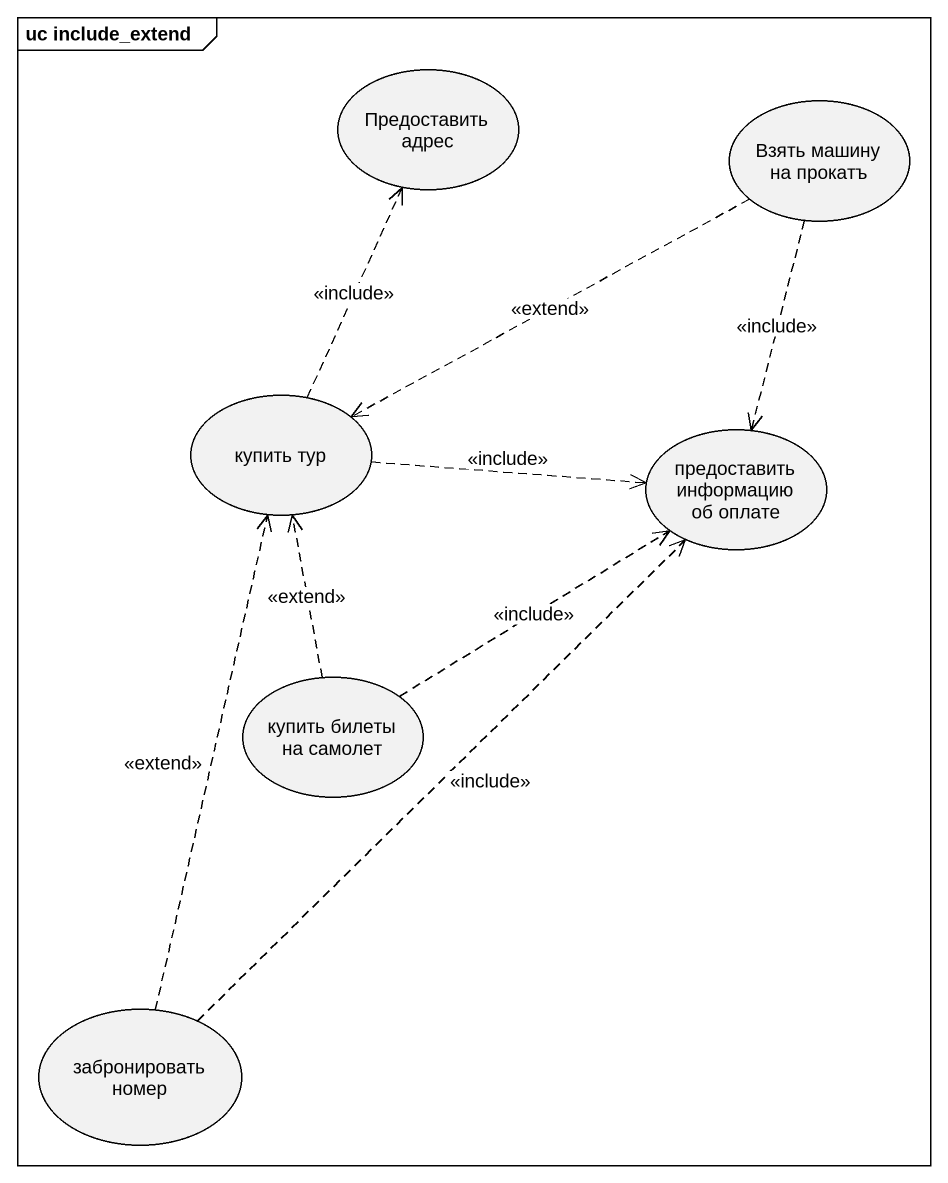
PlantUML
@startuml
mainframe uc include_extend
usecase "Предоставить адрес" as Предоставить_адрес
usecase "Взять машину на прокатъ" as Взять_машину_на_прокатъ
usecase "купить тур" as купить_тур
usecase "предоставить информацию об оплате" as предоставить_информацию_об
usecase "купить билеты на самолет" as купить_билеты_на_самолет
usecase "забронировать номер" as забронировать_номер
Взять_машину_на_прокатъ .left.> купить_тур : <<extend>>
Взять_машину_на_прокатъ ..> предоставить_информацию_об : <<include>>
купить_тур .up.> Предоставить_адрес : <<include>>
купить_тур .right.> предоставить_информацию_об : <<include>>
купить_билеты_на_самолет .up.> купить_тур : <<extend>>
купить_билеты_на_самолет .up.> предоставить_информацию_об : <<include>>
забронировать_номер .up.> купить_тур : <<extend>>
забронировать_номер .up.> предоставить_информацию_об : <<include>>
@enduml
